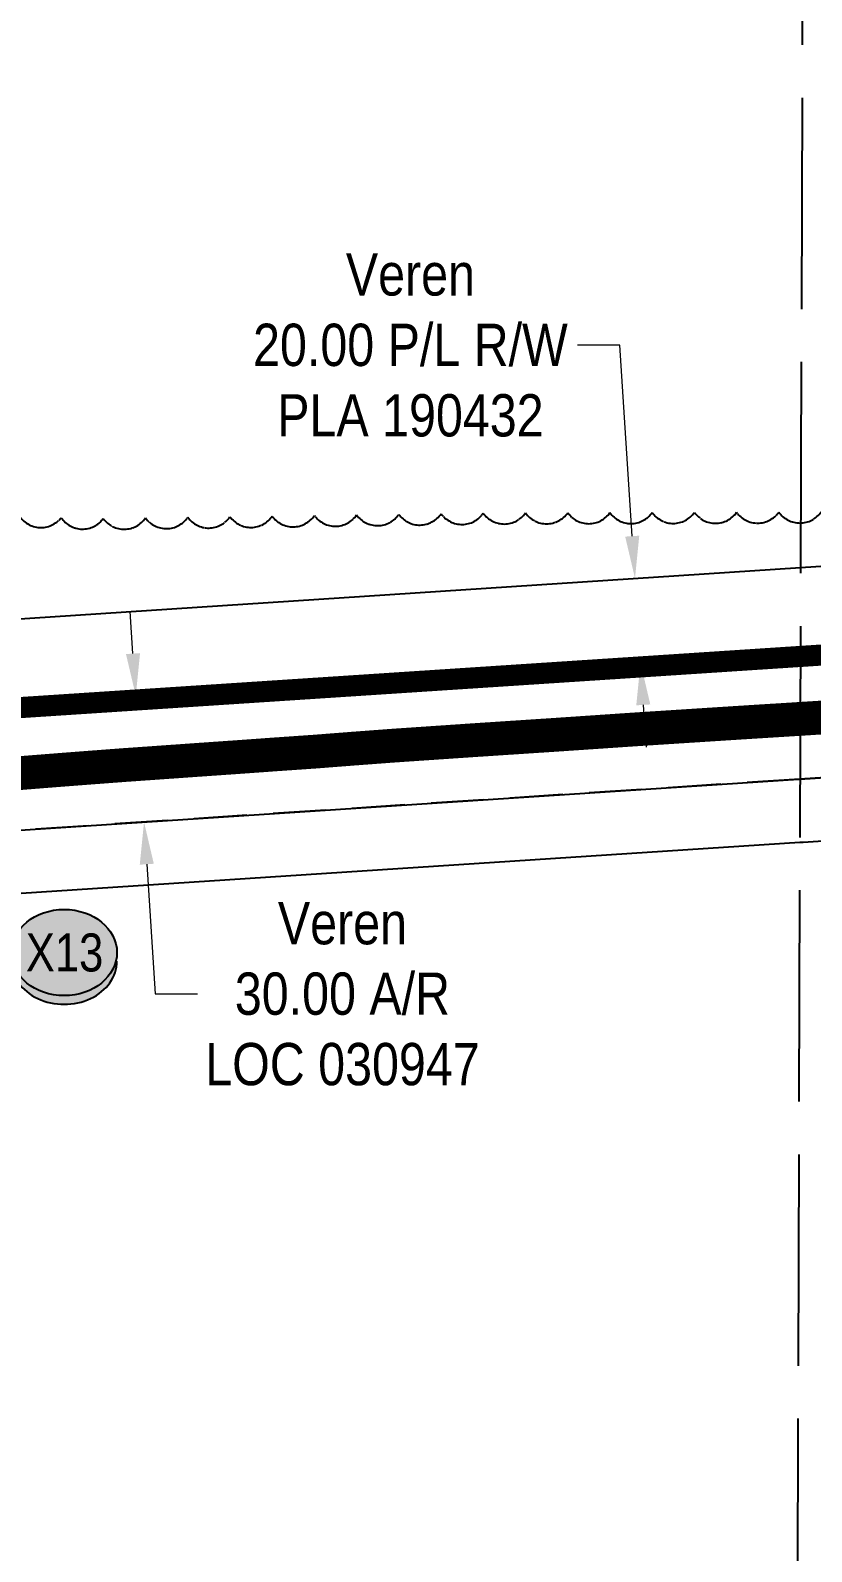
# Model space of a CAD drawing. Extents: x 454172 to 490274, y 6043290 to 6049925.
# Drawn here: x 485098.9 to 485283.9, y 6044362.3 to 6044722.2 of the extents above; entities that cross this region are included whole.
import ezdxf
from ezdxf.enums import TextEntityAlignment as Align

# ---------------------------------------------------------------- set-up
doc = ezdxf.new("R2010")
doc.units = 0
doc.header["$LTSCALE"] = 5
doc.header["$PDMODE"] = 35
doc.header["$PDSIZE"] = 5
for name, pattern in [('0', [1, 1, 0]), ('foc-ACCESSROAD', [3.75, 2.5, -1.25]), ('foc-UNSURVEYED', [12.5, 10, -2.5])]:
    doc.linetypes.add(name, pattern=pattern)
doc.layers.get('Defpoints').update_dxf_attribs({"color": 9})
for name, color, linetype in [('AS-ROADS', 254, 'Continuous'), ('C-RW', 13, 'Continuous'), ('C-WS', 13, 'foc-ACCESSROAD'), ('L-USEC', 7, 'foc-UNSURVEYED'), ('P-CROSSINGS', 250, 'Continuous'), ('P-PROPOSED', 10, 'Continuous'), ('T-BUSH', 110, '0')]:
    doc.layers.add(name, color=color, linetype=linetype)
doc.layers.add('C-AR-T', color=13, linetype='Continuous', lineweight=9)
doc.layers.add('C-RW-T', color=13, linetype='Continuous', lineweight=9)
doc.styles.add('80CG', font='ARIALN.TTF', dxfattribs={"height": 10})
doc.styles.add('Crossing', font='ARIALN.TTF', dxfattribs={"height": 10})
doc.dimstyles.new('Compass 5 000', dxfattribs={"dimscale": 5, "dimtxt": 9, "dimasz": 2, "dimexe": 0.2, "dimexo": 0.0625, "dimgap": 0.5, "dimtad": 0, "dimtih": 1, "dimtoh": 1, "dimzin": 0, "dimdsep": 46, "dimtxsty": '80CG', "dimcen": 0.1, "dimse1": 1, "dimse2": 1, "dimclrd": 256, "dimclrt": 256, "dimaunit": 1, "dimadec": 4, "dimazin": 0, "dimtfac": 0.06, "dimtofl": 0, "dimtmove": 0, "dimatfit": 1, "dimfxl": 0.2, "dimtolj": 1, "dimtzin": 0, "dimlwd": -1, "dimarcsym": 0})

# ---------------------------------------------------------------- blocks, each defined once
blk = doc.blocks.new('*D202')
at = {"layer": 'C-AR-T', "transparency": 16777216}
for p, q in [((485123.23, 6044574.74), (485122.58, 6044584.72)), ((485126.5, 6044524.91), (485128.51, 6044494.22)), ((485128.51, 6044494.22), (485138.51, 6044494.22))]:
    blk.add_line(p, q, dxfattribs=at)
for points in [[(485124.9, 6044574.85), (485121.57, 6044574.63), (485123.89, 6044564.76)], [(485128.16, 6044525.02), (485124.83, 6044524.8), (485125.84, 6044534.89)]]:
    blk.add_solid(points, dxfattribs=at)
at = {"layer": 'Defpoints', "color": 0, "transparency": 16777216}
for p in [(485140.32, 6044565.84), (485125.84, 6044534.89), (485142.28, 6044535.96)]:
    blk.add_point(p, dxfattribs=at)
at = {"layer": 'C-AR-T', "transparency": 16777216, "insert": (485172.81, 6044494.22), "char_height": 10, "attachment_point": 5, "style": '80CG'}
blk.add_mtext('\\A1;Veren\\P30.00 A/R\\PLOC 030947', dxfattribs=at)
blk = doc.blocks.new('*D222')
at = {"layer": 'C-RW-T', "transparency": 16777216}
for p, q in [((485238.44, 6044647.72), (485228.44, 6044647.72)), ((485241.4, 6044602.53), (485238.44, 6044647.72)), ((485244.02, 6044562.61), (485244.67, 6044552.63))]:
    blk.add_line(p, q, dxfattribs=at)
for points in [[(485243.07, 6044602.64), (485239.74, 6044602.42), (485242.06, 6044592.55)], [(485245.68, 6044562.72), (485242.36, 6044562.5), (485243.37, 6044572.59)]]:
    blk.add_solid(points, dxfattribs=at)
at = {"layer": 'Defpoints', "color": 0, "transparency": 16777216}
for p in [(485242.06, 6044592.55), (485251.73, 6044593.18), (485253.04, 6044573.23)]:
    blk.add_point(p, dxfattribs=at)
at = {"layer": 'C-RW-T', "transparency": 16777216, "insert": (485188.9, 6044647.72), "char_height": 10, "attachment_point": 5, "style": '80CG'}
blk.add_mtext('\\A1;Veren\\P20.00 P/L R/W^JPLA 190432', dxfattribs=at)
blk = doc.blocks.new('xing2')
h = blk.add_hatch(color=50)
h.dxf.hatch_style = 1
edge = h.paths.add_edge_path()
edge.add_ellipse((0, 0), major_axis=(-12.5, 0), ratio=0.816297, start_angle=0, end_angle=360)
h = blk.add_hatch(color=250)
h.dxf.hatch_style = 1
edge = h.paths.add_edge_path()
edge.add_ellipse((0, -2.05), major_axis=(-12.5, 0), ratio=0.816297, start_angle=0, end_angle=180)
edge.add_line((12.5, -2.05), (12.5, 0))
edge.add_ellipse((0, 0), major_axis=(-12.5, 0), ratio=0.816297, start_angle=0, end_angle=180, ccw=False)
edge.add_line((-12.5, 0), (-12.5, -2.05))
at = {"color": 250}
blk.add_ellipse((0, 0), major_axis=(-12.5, 0), ratio=0.816297, dxfattribs=at)
blk.add_ellipse((0, -2.05), major_axis=(-12.5, 0), ratio=0.816297, start_param=0, end_param=3.141593, dxfattribs=at)
at = {"color": 250, "style": 'Crossing'}
blk.add_attdef('CROSSING', text='', height=9, dxfattribs=at).set_placement((0.09, 0.02), align=Align.MIDDLE_CENTER)
at = {"color": 250, "style": 'Crossing', "flags": 1}
for tag, p in [('OWNER', (0.09, -12.49)), ('DESCRIPTION', (0.09, -25.77)), ('LOCATION', (0.09, -39.3)), ('DWG_REF', (0.09, -52.84))]:
    blk.add_attdef(tag, text='', height=9, dxfattribs=at).set_placement(p, align=Align.MIDDLE_CENTER)

msp = doc.modelspace()

# ---------------------------------------------------------------- linework, layer by layer
at = {"layer": 'AS-ROADS', "const_width": 7.996, "flags": 128}
msp.add_lwpolyline([(485296.743, 6044560.287), (485287.571, 6044559.699), (485278.437, 6044559.123), (485269.332, 6044558.557), (485260.17, 6044557.971), (485250.886, 6044557.373), (485241.573, 6044556.774), (485232.202, 6044556.137), (485222.743, 6044555.497), (485213.241, 6044554.871), (485203.761, 6044554.247), (485194.296, 6044553.604), (485184.876, 6044552.964), (485175.497, 6044552.264), (485166.204, 6044551.541), (485156.993, 6044550.903), (485147.851, 6044550.246), (485138.734, 6044549.611), (485129.873, 6044548.985), (485121.137, 6044548.371), (485112.412, 6044547.714), (485103.822, 6044547.05), (485095.31, 6044546.372), (485086.907, 6044545.699)], dxfattribs=at)
at = {"layer": 'C-RW', "flags": 128}
for points in [[(483032.601, 6043661.502), (483465.071, 6044034.071), (483498.909, 6044063.352), (483502.247, 6044063.818), (483533.327, 6044068.154), (483535.353, 6044068.437), (483579.079, 6044074.538), (483648.626, 6044042.099), (483678.737, 6044028.055), (483713.853, 6044011.675), (483942.019, 6044219.537), (484099.011, 6044362.57), (484386.626, 6044347.112), (484475.341, 6044406.557), (484617.474, 6044501.798), (484923.54, 6044521.857), (484960.46, 6044524.213), (485051.155, 6044529.997), (485049.195, 6044559.904), (485047.89, 6044579.813), (485092.774, 6044582.76), (485281.274, 6044595.122), (485311.439, 6044597.099)], [(485311.376, 6044577.049), (485281.21, 6044575.071), (485069.144, 6044561.172), (485071.102, 6044531.303), (485072.409, 6044511.358), (484924.041, 6044501.866), (484624.14, 6044482.202), (484475.261, 6044382.442), (484475.261, 6044382.442), (484392.213, 6044326.793), (484106.29, 6044342.161), (483971.583, 6044219.43), (483717.472, 6043987.931), (483678.66, 6044006.033), (483648.55, 6044020.077), (483576.009, 6044053.913), (483542.203, 6044049.199), (483511.123, 6044044.863), (483507.527, 6044044.358), (483478.144, 6044018.931), (483045.825, 6043646.493)]]:
    msp.add_lwpolyline(points, dxfattribs=at)
at = {"layer": 'C-RW'}
for points in [[(483045.825, 6043646.493), (483478.128, 6044018.986), (483507.668, 6044044.479), (483648.502, 6044006.339), (483678.632, 6043998.178), (483717.243, 6043987.722), (483971.583, 6044219.43), (484106.29, 6044342.161), (484392.213, 6044326.793), (484475.26, 6044382.235), (484625.1, 6044482.265), (484924.041, 6044501.866), (485072.409, 6044511.358), (485071.102, 6044531.303), (485280.786, 6044545.034), (485281.115, 6044545.056), (485311.281, 6044547.031)], [(485311.233, 6044532.003), (485281.863, 6044530.081), (485281.067, 6044530.029), (485087.042, 6044517.323), (485088.349, 6044497.378), (484630.099, 6044467.568), (484475.2, 6044364.159), (484396.403, 6044311.555), (484111.75, 6044326.854), (483993.756, 6044219.349), (483721.266, 6043971.106), (483678.578, 6043982.666), (483648.447, 6043990.826), (483511.457, 6044027.927), (483056.148, 6043635.6)]]:
    msp.add_lwpolyline(points, dxfattribs=at)
at = {"layer": 'C-WS'}
msp.add_lwpolyline([(485311.281, 6044547.031), (485281.115, 6044545.056), (485071.102, 6044531.303), (485051.155, 6044529.997), (485018.072, 6044527.887), (484960.46, 6044524.213), (484937.886, 6044530.972), (484944.904, 6044535.431), (484950.589, 6044553.627), (484951.36, 6044556.096), (484949.63, 6044558.712), (484963.927, 6044554.484), (484969.537, 6044554.843), (485016.221, 6044557.808), (485049.195, 6044559.904), (485069.144, 6044561.172), (485281.21, 6044575.071), (485311.376, 6044577.049)], dxfattribs=at)
at = {"layer": 'L-USEC'}
msp.add_line((485282.615, 6045018.738), (485280.069, 6044214.71), dxfattribs=at)
at = {"layer": 'P-PROPOSED', "flags": 128}
msp.add_lwpolyline([(485311.441, 6044576.051, 4.997, 4.997, 0), (485281.276, 6044574.074, 4.997, 4.997, 0), (485069.209, 6044560.174, 4.997, 4.997, 0), (485016.285, 6044556.81, 4.997, 4.997, 0), (484950.657, 6044552.63, 4.997, 4.997, 0), (484929.216, 6044551.071, 4.997, 4.997, 0), (484838.865, 6044544.879, 4.997, 4.997, 0), (484839.451, 6044535.411, 4.997, 4.997, 0), (484611.989, 6044520.438, 4.997, 4.997, 0), (484521.378, 6044459.772, 4.997, 4.997, 0), (484475.568, 6044457.284, 4.997, 4.997, 0), (484430.92, 6044454.859, 4.997, 4.997, 0), (484349.304, 6044440.534, 4.997, 4.997, 0)], format="xyseb", dxfattribs=at)
at = {"layer": 'T-BUSH', "flags": 128}
msp.add_lwpolyline([(485008.194, 6044610.282, 0.520567), (485018.187, 6044610.072, 0.5205671), (485028.179, 6044609.862, 0.5205671), (485038.172, 6044609.651, 0.5205671), (485044.444, 6044613.282, 0.5205671), (485044.553, 6044623.277, 0.5205671), (485044.662, 6044633.271, 0.5205671), (485044.771, 6044643.265, 0.5205671), (485044.88, 6044653.259, 0.5205671), (485051.818, 6044657.174, 0.5205671), (485060.596, 6044657.031, 0.5205671), (485061.468, 6044647.074, 0.5205671), (485062.34, 6044637.117, 0.5205671), (485063.212, 6044627.161, 0.5205671), (485064.084, 6044617.204, 0.5205671), (485070.584, 6044613.183, 0.5205671), (485080.573, 6044612.842, 0.5205671), (485090.562, 6044612.501, 0.5205671), (485096.235, 6044607.435, 0.5205671), (485106.216, 6044606.899, 0.5205671), (485116.203, 6044606.702, 0.5205671), (485126.197, 6044606.842, 0.5205671), (485136.19, 6044606.982, 0.5205671), (485146.184, 6044607.122, 0.5205671), (485156.178, 6044607.262, 0.5205671), (485166.172, 6044607.402, 0.5205671), (485176.165, 6044607.543, 0.5205671), (485186.159, 6044607.683, 0.5205671), (485196.153, 6044607.823, 0.5205671), (485206.147, 6044607.963, 0.5205671), (485216.141, 6044608.031, 0.5205671), (485226.136, 6044608.062, 0.5205671), (485236.13, 6044608.093, 0.5205671), (485246.125, 6044608.124, 0.5205671), (485256.12, 6044608.155, 0.5205671), (485266.115, 6044608.186, 0.5205671), (485276.109, 6044608.218, 0.5205671), (485286.104, 6044608.249, 0.5205671), (485296.099, 6044608.28, 0.5205671), (485306.093, 6044608.311, 0.5205671), (485316.088, 6044608.342, 0.5205671), (485326.083, 6044608.373, 0.5205671), (485336.078, 6044608.404, 0.5205671), (485346.072, 6044608.435, 0.5205671), (485356.047, 6044608.489, 0.5205671), (485357.281, 6044618.407, 0.5205671), (485358.514, 6044628.325, 0.5205671), (485362.527, 6044635.099, 0.5205671), (485372.522, 6044635.106, 0.5205671), (485382.517, 6044635.112, 0.5205671), (485392.512, 6044635.119, 0.5205671), (485402.506, 6044635.126, 0.5205671), (485412.501, 6044635.132, 0.5205671), (485422.496, 6044635.139, 0.5205671), (485432.491, 6044635.146, 0.5205671), (485440.803, 6044630.18, 0.5205671), (485448.741, 6044624.106, 0.5205671), (485456.679, 6044618.033, 0.5205671), (485464.617, 6044611.96, 0.5205671), (485474.059, 6044610.842, 0.5205671), (485484.034, 6044611.478, 0.5205671), (485494.008, 6044612.114, 0.5205671), (485503.983, 6044612.75, 0.5205671), (485513.957, 6044613.386, 0.5205671), (485523.932, 6044614.021, 0.5205671), (485533.906, 6044614.657, 0.5205671), (485543.881, 6044615.293, 0.5205671), (485553.855, 6044615.929, 0.5205671), (485563.83, 6044616.564, 0.5205671), (485573.804, 6044617.2, 0.5205671), (485583.779, 6044617.836, 0.5205671), (485593.753, 6044618.472, 0.5205671), (485603.728, 6044619.108, 0.5205671), (485613.702, 6044619.743, 0.5205671), (485623.677, 6044620.379, 0.5205671), (485633.651, 6044621.015, 0.5205671), (485643.626, 6044621.651, 0.5205671), (485653.6, 6044622.286, 0.5205671), (485663.575, 6044622.922, 0.5205671), (485673.549, 6044623.558, 0.5205671), (485683.524, 6044624.194, 0.5205671), (485693.498, 6044624.83, 0.5205671), (485703.473, 6044625.465, 0.5205671), (485713.447, 6044626.101, 0.5205671), (485723.422, 6044626.737, 0.5205671), (485733.396, 6044627.373, 0.5205671), (485743.371, 6044628.008, 0.5205671), (485753.345, 6044628.644, 0.5205671), (485763.32, 6044629.28, 0.5205671), (485773.294, 6044629.916, 0.5205671), (485783.269, 6044630.552, 0.5205671), (485793.243, 6044631.187, 0.5205671), (485801.338, 6044633.546, 0.5205671), (485801.101, 6044643.538, 0.5205671), (485800.864, 6044653.53, 0.5205671), (485802.556, 6044661.66, 0.5205671), (485812.55, 6044661.776, 0.5205671), (485822.544, 6044661.892, 0.5205671), (485832.538, 6044662.008, 0.5205671), (485842.532, 6044662.124, 0.5205671), (485852.526, 6044662.24, 0.5205671), (485862.52, 6044662.356, 0.5205671), (485866.11, 6044655.229, 0.5205671), (485867.22, 6044645.296, 0.5205671), (485869.967, 6044637.326, 0.5205671), (485879.938, 6044638.018, 0.5205671), (485889.908, 6044638.709, 0.5205671), (485899.879, 6044639.401, 0.5205671), (485909.85, 6044640.092, 0.5205671), (485919.821, 6044640.784, 0.5205671), (485929.792, 6044641.476, 0.5205671), (485939.762, 6044642.167, 0.5205671), (485949.733, 6044642.859, 0.5205671), (485959.704, 6044643.551, 0.5205671), (485969.683, 6044644.069, 0.5205671), (485979.674, 6044644.323, 0.5205671), (485989.666, 6044644.578, 0.5205671), (485999.658, 6044644.832, 0.5205671), (486009.649, 6044645.086, 0.5205671), (486019.641, 6044645.341, 0.5205671), (486029.632, 6044645.595, 0.5205671), (486039.624, 6044645.85, 0.5205671), (486049.615, 6044646.104, 0.5205671), (486059.607, 6044646.359, 0.5205671), (486069.598, 6044646.613, 0.5205671), (486079.59, 6044646.868, 0.5205671), (486089.581, 6044647.122, 0.5205671), (486099.573, 6044647.376, 0.5205671), (486109.564, 6044647.631, 0.5205671), (486119.556, 6044647.885, 0.5205671), (486129.547, 6044648.14, 0.5205671), (486139.539, 6044648.394, 0.5205671), (486149.53, 6044648.649, 0.5205671), (486159.522, 6044648.903, 0.5205671), (486169.513, 6044649.158, 0.5205671), (486179.505, 6044649.412, 0.5205671), (486189.496, 6044649.666, 0.5205671), (486199.488, 6044649.921, 0.5205671), (486209.479, 6044650.175, 0.5205671), (486219.471, 6044650.43, 0.5205671), (486229.462, 6044650.684, 0.5205671), (486239.454, 6044650.939, 0.5205671), (486249.183, 6044651.773, 0.5205671), (486255.975, 6044659.106, 0.5205671), (486261.008, 6044667.127, 0.5205671), (486261.004, 6044677.122, 0.5205671), (486261, 6044687.117, 0.5205671), (486260.996, 6044697.112, 0.5205671), (486260.992, 6044707.106, 0.5205671), (486260.989, 6044717.101, 0.5205671), (486260.985, 6044727.096, 0.5205671), (486260.981, 6044737.091, 0.5205671), (486260.977, 6044747.085, 0.5205671), (486260.973, 6044757.08, 0.5205671), (486260.969, 6044767.075, 0.5205671), (486260.965, 6044777.07, 0.5205671), (486260.961, 6044787.064, 0.5205671), (486260.957, 6044797.059, 0.5205671), (486260.953, 6044807.054, 0.5205671), (486260.949, 6044817.049, 0.5205671), (486260.945, 6044827.043, 0.5205671), (486260.941, 6044837.038, 0.5205671), (486260.938, 6044847.033, 0.6956712), (486269.609, 6044851.592, 1.0346162), (486273.883, 6044860.858, 0.5205671), (486273.665, 6044870.85, 0.5205671), (486273.806, 6044880.844, 0.5239097), (486273.892, 6044890.568, 0.5237095), (486274.313, 6044900.594, 0.5205671), (486274.682, 6044910.587, 0.5205671), (486275.052, 6044920.58, 0.5205671), (486275.422, 6044930.574, 0.5205671), (486275.791, 6044940.567, 0.5205671), (486276.093, 6044950.561, 0.5205671), (486276.141, 6044960.561, 0.5205671), (486276.189, 6044970.561, 0.5205671), (486276.236, 6044980.561, 0.5205671), (486275.992, 6044990.555, 0.5205671), (486275.546, 6045000.545, 0.5205671), (486275.099, 6045010.535, 0.5205671), (486274.653, 6045020.525, 0.5205671), (486274.207, 6045030.515, 0.5205671), (486273.761, 6045040.505, 0.5205671), (486273.43, 6045050.499, 0.5205671), (486273.309, 6045060.498, 0.5205671), (486273.189, 6045070.497, 0.5205671), (486273.068, 6045080.496, 0.5205671), (486272.933, 6045090.495, 0.5205671), (486272.719, 6045100.493, 0.5205671), (486272.506, 6045110.491, 0.2555598), (486274.991, 6045115.795)], format="xyb", dxfattribs=at)

# ---------------------------------------------------------------- block references
at = {"layer": 'P-CROSSINGS', "color": 6}
msp.add_blockref('xing2', (485106.938, 6044504.015), dxfattribs=at).add_auto_attribs({'CROSSING': 'X13'})

# ---------------------------------------------------------------- dimensions: what is measured, and where the dimension line sits
at = {"layer": 'C-AR-T'}
dim = msp.add_linear_dim(base=(485125.843, 6044534.888), p1=(485140.32, 6044565.837), p2=(485142.276, 6044535.964), angle=273.74658, text='Veren\\P30.00 A/R\\PLOC 030947', dimstyle='Compass 5 000', dxfattribs=at)
dim.commit()
dim.dimension.update_dxf_attribs({"geometry": '*D202', "text_midpoint": (485172.808, 6044494.215), "dimtype": 161})
at = {"layer": 'C-RW-T'}
dim = msp.add_linear_dim(base=(485242.057, 6044592.55), p1=(485253.042, 6044573.225), p2=(485251.733, 6044593.185), angle=93.75192, text='Veren\\P20.00 P/L R/W^JPLA 190432', dimstyle='Compass 5 000', dxfattribs=at)
dim.commit()
dim.dimension.update_dxf_attribs({"geometry": '*D222', "text_midpoint": (485188.9, 6044647.718), "dimtype": 161})

doc.saveas('drawing.dxf')
